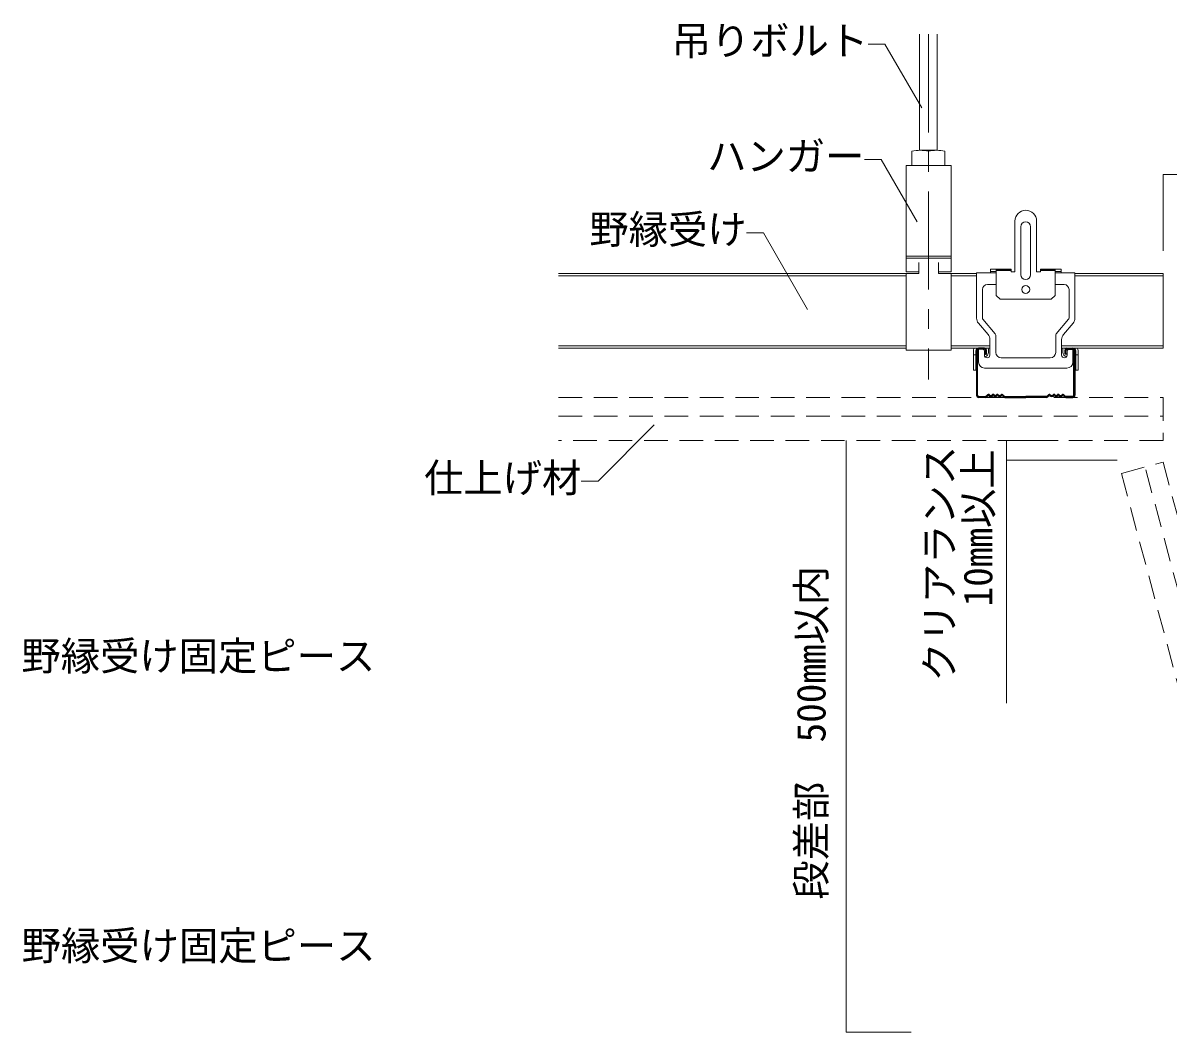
# Model space of a CAD drawing. Units: millimetres on the paper, with parts at other scales. Extents: x -196 to 194, y -140 to 138.
# Drawn here: x -1.7 to 56.5, y -72.5 to -21.1 of the extents above; entities that cross this region are included whole.
import ezdxf
from ezdxf.enums import TextEntityAlignment as Align

# ---------------------------------------------------------------- set-up
doc = ezdxf.new("R2010")
doc.units = ezdxf.units.MM
doc.linetypes.add('CHAIN1', pattern=[8, 5, -1, 1, -1])
doc.linetypes.add('DASHED1', pattern=[1.8, 1.2, -0.6])
for name, color, linetype, lineweight in [('4-0_中心線', 4, 'CHAIN1', 9), ('4-1_吊り材', 7, 'Continuous', 18), ('4-2_野縁受け', 3, 'Continuous', 18), ('4-3_野縁', 2, 'Continuous', 25), ('4-5_寸法', 4, 'Continuous', 9), ('4-6_文字', 7, 'Continuous', 18), ('4-A_クリップ', 7, 'Continuous', 18), ('4-D_パネル', 4, 'DASHED1', 9)]:
    doc.layers.add(name, color=color, linetype=linetype, lineweight=lineweight)
doc.styles.add('ＭＳ ゴシック', font='')
doc.styles.get('ＭＳ ゴシック').set_extended_font_data('MS Gothic')

msp = doc.modelspace()

# ---------------------------------------------------------------- linework, layer by layer
at = {"layer": '4-0_中心線'}
msp.add_line((44.336, -21.693), (44.336, -39.264), dxfattribs=at)
at = {"layer": '4-1_吊り材'}
for p, q in [((43.886, -27.603), (43.886, -21.693)), ((44.786, -27.603), (44.786, -21.693)), ((43.496, -27.643), (43.496, -28.373)), ((44.756, -27.603), (43.916, -27.603)), ((44.336, -27.643), (44.336, -28.373)), ((45.176, -27.643), (45.176, -28.373)), ((43.199, -28.373), (45.499, -28.373)), ((43.199, -32.983), (43.199, -28.373)), ((45.499, -28.373), (45.499, -32.983)), ((43.199, -33.096), (43.199, -32.983)), ((43.199, -32.983), (45.499, -32.983)), ((43.199, -33.096), (43.199, -33.787)), ((45.499, -33.096), (43.199, -33.096)), ((45.499, -32.983), (45.499, -33.096)), ((45.499, -33.787), (45.499, -33.096)), ((43.849, -33.318), (43.849, -33.877)), ((44.849, -33.877), (44.849, -33.318)), ((43.199, -33.787), (43.849, -33.787)), ((43.199, -33.877), (43.199, -37.773)), ((43.849, -33.877), (43.199, -33.877)), ((44.849, -33.787), (45.499, -33.787)), ((45.499, -33.877), (44.849, -33.877)), ((45.499, -37.773), (45.499, -33.877)), ((43.199, -37.773), (45.499, -37.773))]:
    msp.add_line(p, q, dxfattribs=at)
for centre in [(43.916, -29.829), (44.756, -29.829)]:
    msp.add_arc(centre, 2.225, 79.1199, 100.88008, dxfattribs=at)
at = {"layer": '4-2_野縁受け'}
for p, q in [((25.516, -33.877), (43.199, -33.877)), ((25.516, -33.997), (43.199, -33.997)), ((45.499, -33.877), (46.786, -33.877)), ((45.499, -33.997), (46.786, -33.997)), ((51.786, -33.877), (56.273, -33.877)), ((51.786, -33.997), (56.273, -33.997)), ((56.273, -33.877), (56.273, -37.677)), ((25.516, -37.557), (43.199, -37.557)), ((25.516, -37.677), (43.199, -37.677)), ((45.499, -37.557), (47.461, -37.557)), ((45.499, -37.677), (47.461, -37.677)), ((51.111, -37.557), (56.273, -37.557)), ((51.111, -37.677), (56.273, -37.677))]:
    msp.add_line(p, q, dxfattribs=at)
at = {"layer": '4-3_野縁'}
for p, q in [((46.783, -37.775), (46.783, -40.071)), ((46.833, -40.073), (46.833, -37.775)), ((47.183, -37.675), (46.883, -37.675)), ((47.183, -37.725), (46.883, -37.725)), ((47.233, -37.975), (47.233, -37.775)), ((47.283, -37.975), (47.283, -37.775)), ((51.283, -37.975), (51.283, -37.775)), ((51.333, -37.975), (51.333, -37.775)), ((51.383, -37.675), (51.683, -37.675)), ((51.383, -37.725), (51.683, -37.725)), ((51.733, -40.073), (51.733, -37.775)), ((51.783, -37.775), (51.783, -40.071)), ((47.233, -37.975), (47.283, -37.975)), ((51.333, -37.975), (51.283, -37.975)), ((46.883, -40.125), (47.241, -40.125)), ((46.883, -40.125), (47.241, -40.125)), ((47.241, -40.175), (46.883, -40.175)), ((47.241, -40.175), (46.883, -40.175)), ((47.277, -40.11), (47.347, -40.04)), ((47.347, -40.04), (47.277, -40.11)), ((47.383, -40.075), (47.312, -40.146)), ((47.383, -40.075), (47.312, -40.146)), ((48.083, -40.075), (48.154, -40.146)), ((48.118, -40.04), (48.189, -40.11)), ((48.224, -40.125), (49.283, -40.125)), ((48.224, -40.175), (49.283, -40.175)), ((50.342, -40.125), (49.283, -40.125)), ((50.342, -40.175), (49.283, -40.175)), ((50.448, -40.04), (50.377, -40.11)), ((50.483, -40.075), (50.412, -40.146)), ((51.183, -40.075), (51.254, -40.146)), ((51.183, -40.075), (51.254, -40.146)), ((51.289, -40.11), (51.218, -40.04)), ((51.218, -40.04), (51.289, -40.11)), ((51.683, -40.125), (51.324, -40.125)), ((51.683, -40.125), (51.324, -40.125)), ((51.324, -40.175), (51.683, -40.175)), ((51.324, -40.175), (51.683, -40.175))]:
    msp.add_line(p, q, dxfattribs=at)
for centre, radius, start, end in [((46.883, -37.775), 0.1, 90.00299, 180.00299), ((46.883, -37.775), 0.05, 90.00299, 180.00299), ((47.183, -37.775), 0.1, 0.00299, 90.00299), ((47.183, -37.775), 0.05, 0.00299, 90.00299), ((51.383, -37.775), 0.1, 89.99699, 179.99699), ((51.383, -37.775), 0.05, 89.99699, 179.99699), ((51.683, -37.775), 0.1, 359.99699, 89.99699), ((51.683, -37.775), 0.05, 359.99699, 89.99699), ((46.883, -40.075), 0.1, 177.476, 270), ((46.883, -40.075), 0.1, 177.476, 270), ((46.883, -40.075), 0.05, 177.476, 270), ((46.883, -40.075), 0.05, 177.476, 270), ((47.241, -40.075), 0.05, 269.99998, 314.99998), ((47.241, -40.075), 0.05, 270, 314.99998), ((47.241, -40.075), 0.1, 270, 315), ((47.241, -40.075), 0.1, 270, 314.99998), ((47.383, -40.075), 0.05, 46.39717, 135), ((47.508, -39.944), 0.181, 226.39717, 313.60281), ((47.508, -39.944), 0.131, 226.39717, 313.60281), ((47.633, -40.075), 0.05, 36.86989, 133.60281), ((47.733, -40), 0.125, 216.86989, 323.1301), ((47.733, -40), 0.075, 216.86989, 323.1301), ((47.833, -40.075), 0.05, 36.86989, 143.1301), ((47.833, -40.075), 0.05, 46.39717, 143.1301), ((47.958, -39.944), 0.181, 226.39717, 313.60281), ((47.958, -39.944), 0.131, 226.39717, 313.60281), ((48.083, -40.075), 0.05, 44.99998, 133.60281), ((48.224, -40.075), 0.1, 225, 270), ((48.224, -40.075), 0.05, 225, 270), ((50.342, -40.075), 0.05, 270, 315), ((50.342, -40.075), 0.1, 270, 315), ((50.483, -40.075), 0.05, 46.39719, 135.00002), ((50.608, -39.944), 0.181, 226.39719, 313.60283), ((50.608, -39.944), 0.131, 226.39719, 313.60283), ((50.733, -40.075), 0.05, 36.8699, 143.13011), ((50.733, -40.075), 0.05, 36.8699, 133.60283), ((50.833, -40), 0.125, 216.8699, 323.13011), ((50.833, -40), 0.075, 216.8699, 323.13011), ((50.933, -40.075), 0.05, 46.39719, 143.13011), ((51.058, -39.944), 0.181, 226.39719, 313.60283), ((51.058, -39.944), 0.131, 226.39719, 313.60283), ((51.183, -40.075), 0.05, 45, 133.60283), ((51.324, -40.075), 0.1, 225, 270), ((51.324, -40.075), 0.1, 225.00002, 270), ((51.324, -40.075), 0.05, 225, 270), ((51.324, -40.075), 0.05, 225.00002, 270), ((51.683, -40.075), 0.1, 270, 2.524), ((51.683, -40.075), 0.1, 269.99997, 2.524), ((51.683, -40.075), 0.05, 270, 2.524), ((51.683, -40.075), 0.05, 269.99997, 2.524)]:
    msp.add_arc(centre, radius, start, end, dxfattribs=at)
at = {"layer": '4-5_寸法'}
for p, q in [((56.273, -28.831), (56.273, -32.725)), ((77.596, -28.831), (56.273, -28.831)), ((40.156, -42.377), (40.156, -72.477)), ((48.306, -42.377), (48.306, -43.377)), ((48.306, -42.377), (50.932, -42.377)), ((48.306, -43.377), (48.306, -55.74)), ((48.306, -43.377), (53.929, -43.377)), ((43.457, -72.477), (40.156, -72.477))]:
    msp.add_line(p, q, dxfattribs=at)
at = {"layer": '4-6_文字'}
for p, q in [((42.123, -22.198), (41.273, -22.198)), ((43.993, -25.436), (42.123, -22.198)), ((41.934, -28.077), (41.084, -28.077)), ((43.758, -31.236), (41.934, -28.077)), ((35.94, -31.8), (35.09, -31.8)), ((38.193, -35.703), (35.94, -31.8)), ((30.394, -41.582), (27.531, -44.445)), ((27.531, -44.445), (26.681, -44.445))]:
    msp.add_line(p, q, dxfattribs=at)
at = {"layer": '4-A_クリップ'}
for p, q in [((48.736, -31.205), (48.736, -33.787)), ((49.836, -31.205), (49.836, -33.787)), ((49.031, -31.495), (49.031, -33.937)), ((49.531, -31.495), (49.531, -33.937)), ((47.486, -33.657), (47.486, -33.777)), ((47.786, -33.657), (47.486, -33.657)), ((47.486, -33.777), (47.786, -33.777)), ((47.486, -33.777), (47.493, -33.837)), ((47.786, -33.657), (47.786, -34.987)), ((47.786, -33.657), (48.536, -33.657)), ((48.536, -33.687), (47.786, -33.687)), ((47.786, -33.717), (48.536, -33.717)), ((48.536, -33.657), (48.536, -33.787)), ((48.536, -33.787), (48.536, -33.777)), ((50.036, -33.657), (50.786, -33.657)), ((50.036, -33.657), (50.036, -33.787)), ((50.036, -33.687), (50.786, -33.687)), ((50.036, -33.717), (50.786, -33.717)), ((50.036, -33.787), (50.036, -33.777)), ((50.786, -34.987), (50.786, -33.657)), ((50.786, -33.657), (51.086, -33.657)), ((50.786, -33.777), (51.086, -33.777)), ((51.086, -33.777), (51.079, -33.837)), ((51.086, -33.657), (51.086, -33.777)), ((46.786, -36.141), (46.786, -33.837)), ((47.786, -33.837), (46.786, -33.837)), ((48.536, -33.787), (48.736, -33.787)), ((49.836, -33.787), (50.036, -33.787)), ((51.786, -33.837), (50.786, -33.837)), ((51.786, -36.141), (51.786, -33.837)), ((47.086, -36.141), (47.086, -34.687)), ((47.336, -34.437), (47.786, -34.437)), ((50.786, -34.437), (51.236, -34.437)), ((51.486, -36.141), (51.486, -34.687)), ((50.586, -35.187), (50.786, -34.987)), ((47.367, -36.975), (46.88, -36.399)), ((47.738, -36.949), (47.11, -36.205)), ((50.835, -36.949), (51.463, -36.205)), ((51.205, -36.975), (51.692, -36.399)), ((47.461, -37.233), (47.461, -37.727)), ((47.761, -37.014), (47.761, -37.892)), ((50.811, -37.014), (50.811, -37.892)), ((51.111, -37.233), (51.111, -37.727)), ((46.626, -37.797), (46.626, -38.007)), ((46.746, -37.797), (46.746, -38.007)), ((46.866, -37.677), (47.284, -37.677)), ((46.891, -38.387), (46.891, -37.727)), ((47.081, -37.727), (46.891, -37.727)), ((47.181, -37.827), (47.181, -38.027)), ((47.276, -37.727), (47.276, -37.872)), ((47.396, -37.727), (47.396, -37.872)), ((47.446, -37.677), (47.461, -37.677)), ((47.461, -38.027), (47.461, -37.727)), ((47.761, -37.677), (47.761, -37.892)), ((50.811, -37.677), (50.811, -37.892)), ((51.111, -37.677), (51.126, -37.677)), ((51.111, -38.027), (51.111, -37.727)), ((51.176, -37.727), (51.176, -37.872)), ((51.706, -37.677), (51.289, -37.677)), ((51.296, -37.727), (51.296, -37.872)), ((51.391, -37.827), (51.391, -38.027)), ((51.491, -37.727), (51.681, -37.727)), ((51.681, -38.387), (51.681, -37.727)), ((51.826, -37.797), (51.826, -38.007)), ((51.946, -37.797), (51.946, -38.007)), ((46.626, -38.007), (46.626, -38.787)), ((46.626, -38.007), (46.746, -38.007)), ((46.746, -38.007), (46.746, -38.787)), ((48.036, -38.167), (50.536, -38.167)), ((51.826, -38.007), (51.826, -38.787)), ((51.946, -38.007), (51.826, -38.007)), ((51.946, -38.007), (51.946, -38.787)), ((46.626, -38.787), (46.746, -38.787)), ((47.191, -38.687), (51.381, -38.687)), ((51.826, -38.787), (51.946, -38.787))]:
    msp.add_line(p, q, dxfattribs=at)
msp.add_lwpolyline([(50.586, -35.187), (47.986, -35.187), (47.786, -34.987)], dxfattribs=at)
msp.add_circle((49.286, -34.687), 0.2, dxfattribs=at)
for centre, radius, start, end in [((49.286, -31.205), 0.55, 90, 180), ((49.286, -31.205), 0.55, 0, 90), ((49.281, -31.495), 0.25, 0, 180), ((49.281, -33.937), 0.25, 180, 0), ((47.336, -34.687), 0.25, 90, 180), ((51.236, -34.687), 0.25, 0, 90), ((47.186, -36.141), 0.4, 180, 220.15601), ((47.186, -36.141), 0.1, 180, 220.15601), ((51.386, -36.141), 0.1, 319.84401, 0), ((51.386, -36.141), 0.4, 319.84401, 0), ((47.061, -37.233), 0.4, 0, 40.15601), ((47.661, -37.014), 0.1, 0, 40.15601), ((50.911, -37.014), 0.1, 139.84401, 180), ((51.511, -37.233), 0.4, 139.84401, 180), ((46.866, -37.797), 0.24, 149.97663, 180), ((46.866, -37.797), 0.12, 90, 180), ((47.081, -37.827), 0.1, 0, 90), ((47.446, -37.727), 0.17, 162.86548, 180), ((47.446, -37.727), 0.05, 90, 180), ((51.126, -37.727), 0.05, 0, 90), ((51.126, -37.727), 0.17, 0, 17.13452), ((51.491, -37.827), 0.1, 90, 180), ((51.706, -37.797), 0.12, 0, 90), ((51.706, -37.797), 0.24, 0, 30.02337), ((47.191, -38.387), 0.3, 180, 270), ((47.141, -37.872), 0.135, 287.24296, 0), ((47.321, -38.027), 0.14, 180, 0), ((47.141, -37.872), 0.255, 286.49113, 0), ((48.036, -37.892), 0.275, 180, 270), ((50.536, -37.892), 0.275, 270, 0), ((51.251, -38.027), 0.14, 180, 0), ((51.431, -37.872), 0.255, 180, 253.51538), ((51.431, -37.872), 0.135, 180, 252.77241), ((51.381, -38.387), 0.3, 270, 0)]:
    msp.add_arc(centre, radius, start, end, dxfattribs=at)
at = {"layer": '4-D_パネル'}
for p, q in [((25.516, -41.127), (56.273, -41.127)), ((56.273, -42.377), (25.516, -42.377)), ((54.148, -44.046), (56.273, -43.477))]:
    msp.add_line(p, q, dxfattribs=at)
for points in [[(25.516, -40.177), (56.273, -40.177), (56.273, -42.377)], [(56.273, -43.477), (63.145, -69.125), (62.324, -69.345)], [(54.148, -44.046), (61.02, -69.694), (62.228, -69.371), (55.355, -43.723)]]:
    msp.add_lwpolyline(points, dxfattribs=at)

# ---------------------------------------------------------------- texts
at = {"layer": '4-5_寸法', "style": 'ＭＳ ゴシック'}
for s, p in [('クリアランス', (46.062, -54.644)), ('10mm以上', (48.026, -50.814)), ('段差部\u3000500mm以内', (39.542, -65.735))]:
    msp.add_text(s, height=1.466, rotation=90, dxfattribs=at).set_placement(p, align=Align.BOTTOM_LEFT)
at = {"layer": '4-6_文字', "style": 'ＭＳ ゴシック'}
for s, p in [('吊りボルト', (31.273, -23.198)), ('ハンガー', (33.084, -29.077)), ('野縁受け', (27.09, -32.8)), ('仕上げ材', (18.681, -45.445)), ('野縁受け固定ピース', (-1.798, -54.51)), ('野縁受け固定ピース', (-1.785, -69.252))]:
    msp.add_text(s, height=1.466, dxfattribs=at).set_placement(p, align=Align.BOTTOM_LEFT)

doc.saveas('drawing.dxf')
